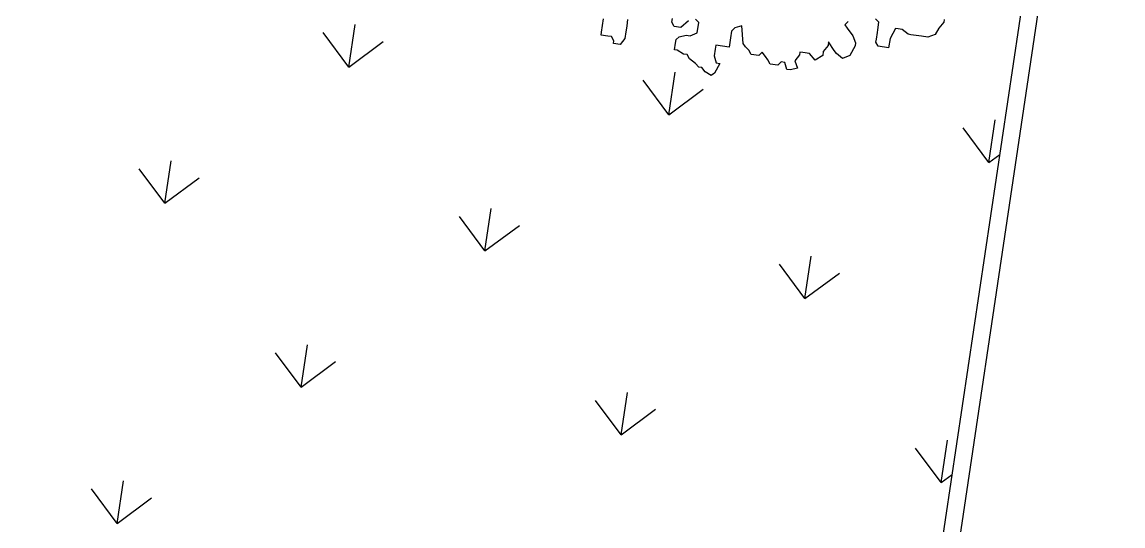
# Model space of a CAD drawing. Header units: millimetres. Extents: x 338 to 506, y 179 to 335.
# Drawn here: x 374.26 to 384.03, y 221.14 to 225.61 of the extents above; entities that cross this region are included whole.
import ezdxf

# ---------------------------------------------------------------- set-up
doc = ezdxf.new("R2010")
doc.units = ezdxf.units.MM
for name, color, linetype in [('ANDEN', 251, 'Continuous'), ('ARBOL-TOP', 3, 'Continuous'), ('MUROS', 32, 'Continuous')]:
    doc.layers.add(name, color=color, linetype=linetype)

# ---------------------------------------------------------------- blocks, each defined once
blk = doc.blocks.new('*X961')
at = {"color": 0}
for p, q in [((36.3497, 116.2699), (36.6191, 116.5393)), ((39.2234, 116.2699), (39.4928, 116.5393)), ((36.3497, 116.2699), (36.6191, 116.0005)), ((36.3497, 116.2699), (36.7307, 116.2699)), ((39.2234, 116.2699), (39.4928, 116.0005)), ((39.2234, 116.2699), (39.6044, 116.2699)), ((37.7865, 114.833), (38.0559, 115.1024)), ((40.6602, 114.833), (40.9296, 115.1024)), ((37.7865, 114.833), (38.0559, 114.5636)), ((37.7865, 114.833), (38.1675, 114.833)), ((40.6602, 114.833), (40.9296, 114.5636)), ((40.6602, 114.833), (41.0412, 114.833)), ((39.2234, 113.3962), (39.4928, 113.6656)), ((39.2234, 113.3962), (39.4928, 113.1268)), ((39.2234, 113.3962), (39.6044, 113.3962)), ((37.7865, 111.9594), (38.0559, 112.2288)), ((40.6602, 111.9594), (40.9296, 112.2288)), ((37.7865, 111.9594), (38.0559, 111.6899)), ((37.7865, 111.9594), (38.1675, 111.9594)), ((40.6602, 111.9594), (40.9296, 111.6899)), ((40.6602, 111.9594), (41.0412, 111.9594)), ((39.2234, 110.5225), (39.4928, 110.7919)), ((39.2234, 110.5225), (39.4928, 110.2531)), ((39.2234, 110.5225), (39.6044, 110.5225)), ((37.7865, 109.0857), (38.0559, 109.3551)), ((40.6602, 109.0857), (40.9296, 109.3551)), ((37.7865, 109.0857), (37.8711, 109.0011)), ((37.7865, 109.0857), (38.1675, 109.0857)), ((40.6602, 109.0857), (40.7448, 109.0011)), ((40.6602, 109.0857), (41.0412, 109.0857))]:
    blk.add_line(p, q, dxfattribs=at)
blk = doc.blocks.new('ARBOLITO')
at = {"linetype": 'ByBlock'}
for points in [[(463.0629, 68.4088), (463.0629, 68.4026), (463.0546, 68.388), (463.0484, 68.3735), (463.0338, 68.3652), (463.0193, 68.3652), (462.9964, 68.3652), (462.9902, 68.3652), (462.9756, 68.3735), (462.9673, 68.3735), (462.9611, 68.3735), (462.9528, 68.3506), (462.9528, 68.3299), (462.9299, 68.3299), (462.9237, 68.3382), (462.9237, 68.3444), (462.9237, 68.3589), (462.9237, 68.3652), (462.9237, 68.3818), (462.9154, 68.388)], [(462.8572, 68.3735), (462.851, 68.3652), (462.8572, 68.3589), (462.8717, 68.3444), (462.8801, 68.3299), (462.8801, 68.3236), (462.8717, 68.3008), (462.8572, 68.2925), (462.8427, 68.3008), (462.8364, 68.307), (462.8219, 68.3236), (462.8219, 68.3153), (462.8136, 68.3008), (462.8136, 68.2925), (462.799, 68.28), (462.7845, 68.2925), (462.7699, 68.2925), (462.7637, 68.2925), (462.7637, 68.2862), (462.7554, 68.2717), (462.7637, 68.2571), (462.7491, 68.2509), (462.7408, 68.2509), (462.7346, 68.2654), (462.7263, 68.2654), (462.7201, 68.2571), (462.7034, 68.2571), (462.6972, 68.2654), (462.691, 68.2717), (462.6827, 68.28), (462.6764, 68.2717), (462.6598, 68.2717), (462.6536, 68.28), (462.6453, 68.2862), (462.639, 68.2925), (462.6307, 68.3299), (462.6162, 68.3236), (462.6099, 68.3153), (462.6099, 68.3008), (462.6099, 68.28), (462.5954, 68.28), (462.5808, 68.28), (462.5808, 68.2717), (462.5808, 68.2571), (462.5871, 68.2426), (462.5954, 68.2426), (462.5871, 68.2197), (462.5808, 68.2135), (462.5663, 68.2197), (462.558, 68.228), (462.5517, 68.228), (462.5434, 68.2343), (462.5289, 68.2426), (462.5227, 68.2509), (462.5143, 68.2509), (462.4998, 68.2571), (462.4936, 68.2571), (462.4936, 68.2717), (462.4936, 68.28), (462.4998, 68.2862), (462.5143, 68.2925), (462.5227, 68.2925), (462.5372, 68.3008), (462.5372, 68.3236), (462.5289, 68.3299)], [(462.5143, 68.3236), (462.4998, 68.307), (462.4853, 68.307), (462.479, 68.3153), (462.479, 68.3236)], [(462.3834, 68.307), (462.3834, 68.3008), (462.3834, 68.2925), (462.3834, 68.28), (462.3834, 68.2654), (462.3751, 68.2509), (462.3606, 68.2509), (462.3606, 68.2571), (462.3543, 68.2654), (462.346, 68.2654), (462.3315, 68.2654), (462.3315, 68.2717), (462.3315, 68.2862), (462.3315, 68.3008)], [(463.0629, 68.4088), (463.0629, 68.4026), (463.0546, 68.388), (463.0484, 68.3735), (463.0338, 68.3652), (463.0193, 68.3652), (462.9964, 68.3652), (462.9902, 68.3652), (462.9756, 68.3735), (462.9673, 68.3735), (462.9611, 68.3735), (462.9528, 68.3506), (462.9528, 68.3299), (462.9299, 68.3299), (462.9237, 68.3382), (462.9237, 68.3444), (462.9237, 68.3589), (462.9237, 68.3652), (462.9237, 68.3818), (462.9154, 68.388)], [(462.8572, 68.3735), (462.851, 68.3652), (462.8572, 68.3589), (462.8717, 68.3444), (462.8801, 68.3299), (462.8801, 68.3236), (462.8717, 68.3008), (462.8572, 68.2925), (462.8427, 68.3008), (462.8364, 68.307), (462.8219, 68.3236), (462.8219, 68.3153), (462.8136, 68.3008), (462.8136, 68.2925), (462.799, 68.28), (462.7845, 68.2925), (462.7699, 68.2925), (462.7637, 68.2925), (462.7637, 68.2862), (462.7554, 68.2717), (462.7637, 68.2571), (462.7491, 68.2509), (462.7408, 68.2509), (462.7346, 68.2654), (462.7263, 68.2654), (462.7201, 68.2571), (462.7034, 68.2571), (462.6972, 68.2654), (462.691, 68.2717), (462.6827, 68.28), (462.6764, 68.2717), (462.6598, 68.2717), (462.6536, 68.28), (462.6453, 68.2862), (462.639, 68.2925), (462.6307, 68.3299), (462.6162, 68.3236), (462.6099, 68.3153), (462.6099, 68.3008), (462.6099, 68.28), (462.5954, 68.28), (462.5808, 68.28), (462.5808, 68.2717), (462.5808, 68.2571), (462.5871, 68.2426), (462.5954, 68.2426), (462.5871, 68.2197), (462.5808, 68.2135), (462.5663, 68.2197), (462.558, 68.228), (462.5517, 68.228), (462.5434, 68.2343), (462.5289, 68.2426), (462.5227, 68.2509), (462.5143, 68.2509), (462.4998, 68.2571), (462.4936, 68.2571), (462.4936, 68.2717), (462.4936, 68.28), (462.4998, 68.2862), (462.5143, 68.2925), (462.5227, 68.2925), (462.5372, 68.3008), (462.5372, 68.3236), (462.5289, 68.3299)], [(462.5143, 68.3236), (462.4998, 68.307), (462.4853, 68.307), (462.479, 68.3153), (462.479, 68.3236)], [(462.3834, 68.307), (462.3834, 68.3008), (462.3834, 68.2925), (462.3834, 68.28), (462.3834, 68.2654), (462.3751, 68.2509), (462.3606, 68.2509), (462.3606, 68.2571), (462.3543, 68.2654), (462.346, 68.2654), (462.3315, 68.2654), (462.3315, 68.2717), (462.3315, 68.2862), (462.3315, 68.3008)]]:
    blk.add_lwpolyline(points, dxfattribs=at)
blk = doc.blocks.new('A$C7152A42C')
at = {"layer": 'ANDEN'}
for points in [[(35.6068, 108.85105), (35.6068, 137.74245), (46.1704, 137.07172), (46.1704, 123.85105), (47.1704, 123.85105), (47.1704, 118.85105), (46.1704, 118.85105), (46.1704, 113.85105), (47.1704, 113.85105), (47.1704, 108.85105)], [(35.7568, 109.00105), (35.7568, 137.58262), (46.0204, 136.93094), (46.0204, 123.70105), (47.0204, 123.70105), (47.0204, 119.00105), (46.0204, 119.00105), (46.0204, 113.70105), (47.0204, 113.70105), (47.0204, 109.00105)]]:
    blk.add_lwpolyline(points, close=True, dxfattribs=at)
at = {"layer": 'ANDEN', "color": 251, "linetype": 'Continuous'}
blk.add_blockref('*X961', (0, 0), dxfattribs=at)
at = {"layer": 'ARBOL-TOP', "color": 3, "linetype": 'ByBlock', "xscale": 4.090679926752369, "yscale": 4.090679926752369, "zscale": 4.090679926752369, "rotation": 270}
blk.add_blockref('ARBOLITO', (-237.98024, 2003.90737), dxfattribs=at)

msp = doc.modelspace()

# ---------------------------------------------------------------- block references
at = {"layer": 'MUROS', "color": 32, "rotation": 81.53046525965426}
msp.add_blockref('A$C7152A42C', (484.7482, 168.0844), dxfattribs=at)

doc.saveas('drawing.dxf')
